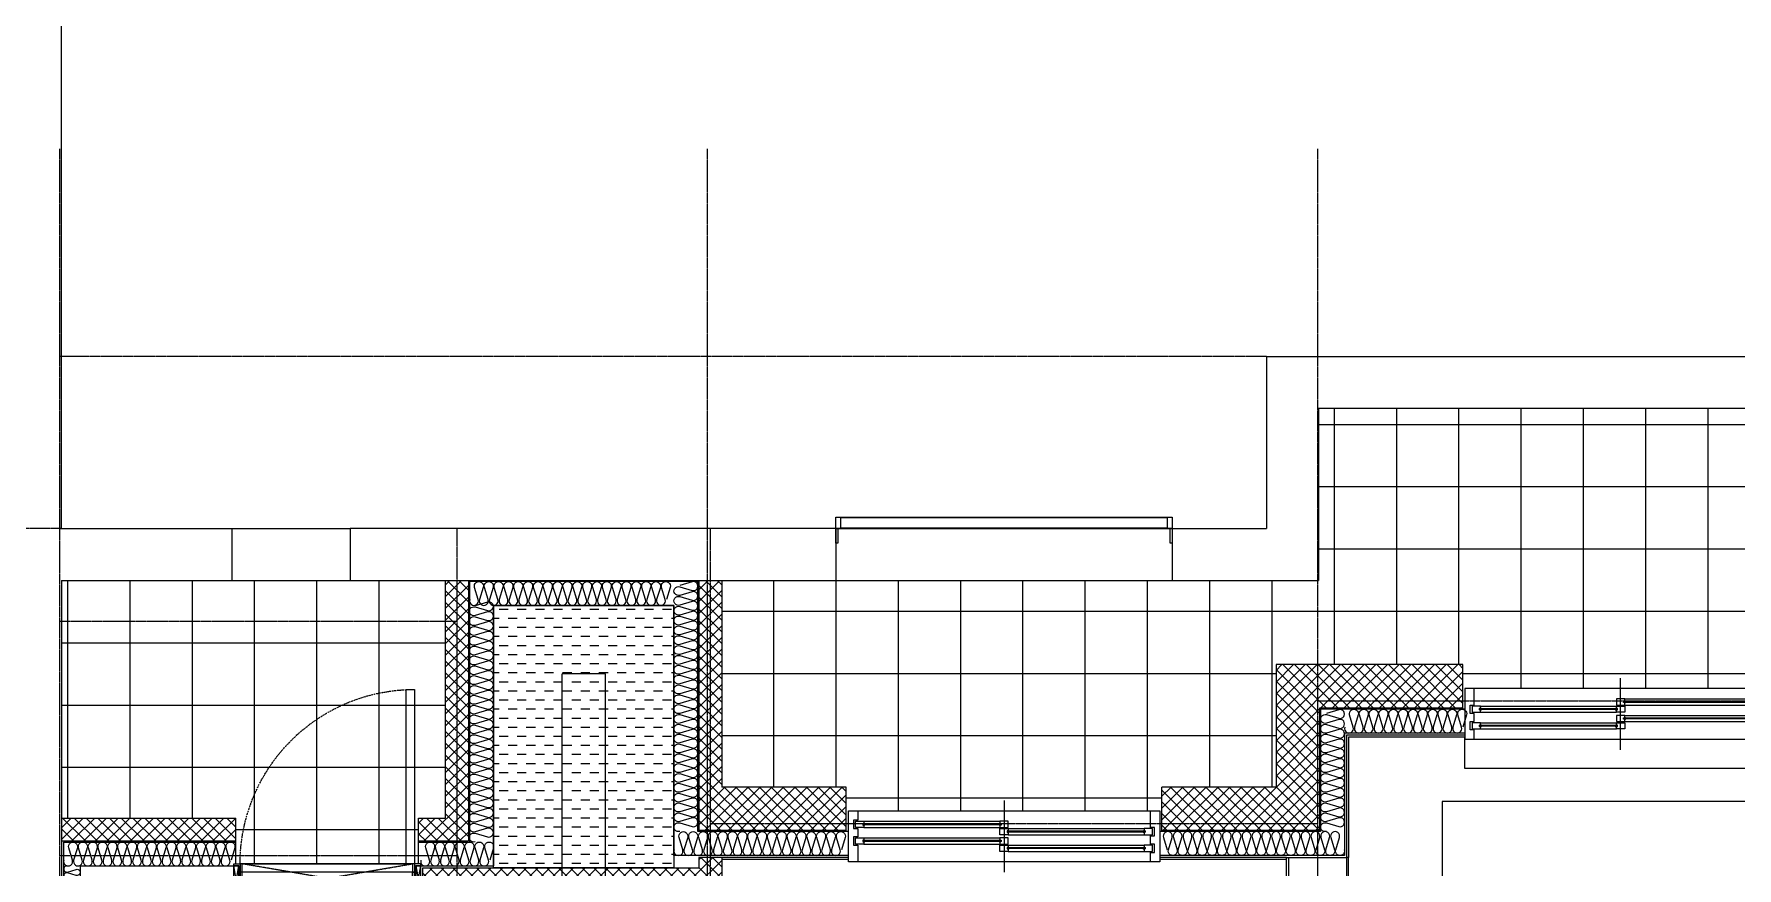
# Model space of a CAD drawing. Header units: millimetres. Extents: x 18456 to 179493, y -203649 to 469211.
# Drawn here: x 117497 to 125700, y 125674 to 129692 of the extents above; entities that cross this region are included whole.
import ezdxf

# ---------------------------------------------------------------- set-up
doc = ezdxf.new("R2010")
doc.units = ezdxf.units.MM
for name, pattern in [('X-평면도(기본형)$0$CEN', [52.5, 50, -1, 0.5, -1]), ('X-평면도(기본형)$0$CENN', [6.3, 4, -1, 0.3, -1]), ('X-평면도(기본형)$0$HID', [2.8, 1.8, -1]), ('X-평면도(기본형)$0$HID2', [7.5, 6, -1.5])]:
    doc.linetypes.add(name, pattern=pattern)
for name, color, linetype, true_color in [('X-평면도(기본형)$0$40HAT', 9, 'Continuous', 0x808080), ('X-평면도(기본형)$0$4ELE', 4, 'Continuous', 0x00ffff), ('X-평면도(기본형)$0$4GYP', 4, 'Continuous', 0x00ffff), ('X-평면도(기본형)$0$AHID', 5, 'X-평면도(기본형)$0$HID', 0x0000ff), ('X-평면도(기본형)$0$CEN', 1, 'X-평면도(기본형)$0$CEN', 0xff0000), ('X-평면도(기본형)$0$DOOR', 4, 'Continuous', 0x00ffff), ('X-평면도(기본형)$0$ETC', 9, 'Continuous', 0x808080), ('X-평면도(기본형)$0$FIN', 9, 'Continuous', 0x808080), ('X-평면도(기본형)$0$INS', 9, 'Continuous', 0x808080), ('X-평면도(기본형)$0$INSUL', 9, 'Continuous', 0x808080), ('X-평면도(기본형)$0$TIL', 5, 'Continuous', 0x0000ff), ('X-평면도(기본형)$0$UIS', 7, 'X-평면도(기본형)$0$HID2', 0x000000), ('X-평면도(기본형)$0$W1', 2, 'Continuous', 0xffff00), ('X-평면도(기본형)$0$W2', 3, 'Continuous', 0x00ff00), ('X-평면도(기본형)$0$WID', 4, 'Continuous', 0x00ffff), ('X-평면도(기본형)$0$설비OPEN', 9, 'Continuous', 0x808080)]:
    doc.layers.add(name, color=color, linetype=linetype, true_color=true_color)
pattern_1 = [(315, (-266331.984, -31820.326), (28.2842712, 28.2842712), []), (45, (-266331.984, -31820.326), (-28.2842712, 28.2842712), [])]

# ---------------------------------------------------------------- blocks, each defined once
blk = doc.blocks.new('U165 (X-평면도(기본형)$0$ng)')
at = {"color": 0, "linetype": 'ByBlock', "lineweight": -2}
for p, q in [((-810, -103.5), (-810, 22.5)), ((-810, 22.5), (-800, 22.5)), ((-800, 22.5), (-800, -47.5)), ((800, 22.5), (810, 22.5)), ((800, -47.5), (800, 22.5)), ((810, 22.5), (810, -103.5)), ((-810, -47.5), (-788, -47.5)), ((-788, -47.5), (-788, -50.5)), ((788, -50.5), (-788, -50.5)), ((-788, -50.5), (-788, -100.5)), ((-788, -50.5), (788, -50.5)), ((788, -50.5), (788, -47.5)), ((788, -47.5), (810, -47.5)), ((788, -100.5), (788, -50.5)), ((-788, -103.5), (-810, -103.5)), ((-788, -100.5), (788, -100.5)), ((788, -100.5), (-788, -100.5)), ((-788, -100.5), (-788, -103.5)), ((788, -103.5), (788, -100.5)), ((810, -103.5), (788, -103.5))]:
    blk.add_line(p, q, dxfattribs=at)
blk = doc.blocks.new('X-평면도(기본형)$0$DW1500')
at = {"layer": 'X-평면도(기본형)$0$WID', "color": 8, "true_color": 0x808080}
for p, q in [((1455, 0), (45, 0)), ((766.5, -63), (1428.5, -63)), ((766.5, -63), (766.5, -67)), ((766.5, -67), (1428.5, -67)), ((1428.5, -63), (1428.5, -67)), ((71.5, -98), (733.5, -98)), ((71.5, -98), (71.5, -102)), ((71.5, -102), (733.5, -102)), ((733.5, -98), (733.5, -102)), ((766.5, -143), (1428.5, -143)), ((766.5, -143), (766.5, -147)), ((766.5, -147), (1428.5, -147)), ((1428.5, -143), (1428.5, -147)), ((45, -245), (1455, -245)), ((71.5, -178), (733.5, -178)), ((71.5, -178), (71.5, -182)), ((71.5, -182), (733.5, -182)), ((733.5, -178), (733.5, -182))]:
    blk.add_line(p, q, dxfattribs=at)
at = {"layer": 'X-평면도(기본형)$0$WID', "color": 1, "true_color": 0xff0000}
blk.add_line((750, 50), (750, -295), dxfattribs=at)
at = {"layer": 'X-평면도(기본형)$0$WID'}
for p, q in [((1425, -50), (770, -50)), ((1425, -80), (770, -80)), ((730, -85), (75, -85)), ((730, -115), (75, -115)), ((1425, -130), (770, -130)), ((1425, -160), (770, -160)), ((730, -165), (75, -165)), ((730, -195), (75, -195))]:
    blk.add_line(p, q, dxfattribs=at)
for points in [[(0, -245), (45, -245), (45, -200), (25, -200), (25, -160), (45, -160), (45, -120), (25, -120), (25, -80), (45, -80), (45, 0), (0, 0)], [(1500, 0), (1455, 0), (1455, -45), (1475, -45), (1475, -85), (1455, -85), (1455, -125), (1475, -125), (1475, -165), (1455, -165), (1455, -245), (1500, -245)], [(770, -80), (730, -80), (730, -50), (770, -50), (770, -60), (764.5, -61.8), (764.5, -68.2), (770, -70)], [(1425, -80), (1465, -80), (1465, -50), (1425, -50), (1425, -60), (1430.5, -61.8), (1430.5, -68.2), (1425, -70)], [(75, -115), (35, -115), (35, -85), (75, -85), (75, -95), (69.5, -96.8), (69.5, -103.2), (75, -105)], [(730, -115), (770, -115), (770, -85), (730, -85), (730, -95), (735.5, -96.8), (735.5, -103.2), (730, -105)], [(770, -160), (730, -160), (730, -130), (770, -130), (770, -140), (764.5, -141.8), (764.5, -148.2), (770, -150)], [(1425, -160), (1465, -160), (1465, -130), (1425, -130), (1425, -140), (1430.5, -141.8), (1430.5, -148.2), (1425, -150)], [(75, -195), (35, -195), (35, -165), (75, -165), (75, -175), (69.5, -176.8), (69.5, -183.2), (75, -185)], [(730, -195), (770, -195), (770, -165), (730, -165), (730, -175), (735.5, -176.8), (735.5, -183.2), (730, -185)]]:
    blk.add_lwpolyline(points, close=True, dxfattribs=at)
at = {"layer": 'X-평면도(기본형)$0$WID', "color": 8, "true_color": 0x808080}
for points in [[(770, -59.2), (772.7, -60.6), (773.3, -61.6), (773.8, -63)], [(770, -70.8), (772.7, -69.4), (773.3, -68.4), (773.8, -67)], [(1425, -59.2), (1422.3, -60.6), (1421.7, -61.6), (1421.2, -63)], [(1425, -70.8), (1422.3, -69.4), (1421.7, -68.4), (1421.2, -67)], [(75, -94.2), (77.7, -95.6), (78.3, -96.6), (78.8, -98)], [(75, -105.8), (77.7, -104.4), (78.3, -103.4), (78.8, -102)], [(730, -94.2), (727.3, -95.6), (726.7, -96.6), (726.2, -98)], [(730, -105.8), (727.3, -104.4), (726.7, -103.4), (726.2, -102)], [(770, -139.2), (772.7, -140.6), (773.3, -141.6), (773.8, -143)], [(770, -150.8), (772.7, -149.4), (773.3, -148.4), (773.8, -147)], [(1425, -139.2), (1422.3, -140.6), (1421.7, -141.6), (1421.2, -143)], [(1425, -150.8), (1422.3, -149.4), (1421.7, -148.4), (1421.2, -147)], [(75, -174.2), (77.7, -175.6), (78.3, -176.6), (78.8, -178)], [(75, -185.8), (77.7, -184.4), (78.3, -183.4), (78.8, -182)], [(730, -174.2), (727.3, -175.6), (726.7, -176.6), (726.2, -178)], [(730, -185.8), (727.3, -184.4), (726.7, -183.4), (726.2, -182)]]:
    blk.add_lwpolyline(points, dxfattribs=at)
blk = doc.blocks.new('X-평면도(기본형)$0$pd900')
at = {"layer": 'X-평면도(기본형)$0$DOOR', "color": 1, "true_color": 0xff0000}
for p, q in [((23, 0), (0, 130)), ((23, 130), (0, 0)), ((877, 0), (900, 130)), ((877, 130), (900, 0))]:
    blk.add_line(p, q, dxfattribs=at)
at = {"layer": 'X-평면도(기본형)$0$DOOR'}
for p, q in [((30, 140), (870, 140)), ((30, 100), (870, 100))]:
    blk.add_line(p, q, dxfattribs=at)
at = {"layer": 'X-평면도(기본형)$0$DOOR', "color": 1, "linetype": 'X-평면도(기본형)$0$HID', "true_color": 0xff0000}
for p, q in [((40, 0), (860, 140)), ((860, 0), (40, 140))]:
    blk.add_line(p, q, dxfattribs=at)
at = {"layer": 'X-평면도(기본형)$0$DOOR', "color": 6, "true_color": 0xff00ff}
blk.add_lwpolyline([(30, 140), (70, 140), (70, 980), (30, 980)], close=True, dxfattribs=at)
at = {"layer": 'X-평면도(기본형)$0$DOOR'}
for points in [[(0, 130), (0, 140), (30, 140), (30, 85), (25, 85), (25, 130)], [(0, 0), (0, 130), (23, 130), (23, 0)], [(40, 100), (30, 100), (30, 80), (25, 80), (25, 0), (30, 0), (30, 10), (40, 10)], [(860, 100), (870, 100), (870, 80), (875, 80), (875, 0), (870, 0), (870, 10), (860, 10)], [(900, 130), (900, 140), (870, 140), (870, 85), (875, 85), (875, 130)], [(900, 0), (900, 130), (877, 130), (877, 0)], [(0, 0), (40, 0), (40, -12), (0, -12)], [(860, 0), (900, 0), (900, -12), (860, -12)]]:
    blk.add_lwpolyline(points, close=True, dxfattribs=at)
at = {"layer": 'X-평면도(기본형)$0$DOOR', "color": 1, "linetype": 'X-평면도(기본형)$0$HID', "true_color": 0xff0000}
blk.add_lwpolyline([(40, 0), (860, 0), (860, 140), (40, 140)], close=True, dxfattribs=at)
at = {"layer": 'X-평면도(기본형)$0$DOOR', "color": 1, "linetype": 'X-평면도(기본형)$0$CENN', "ltscale": 2, "true_color": 0xff0000}
blk.add_arc((30, 140), 840, 0, 87.2706, dxfattribs=at)
blk = doc.blocks.new('U266 (X-평면도(기본형)$0$ins-l)')
at = {"layer": 'X-평면도(기본형)$0$INSUL', "color": 8, "true_color": 0x808080}
for p, q in [((36.9, 24.2), (21.4, 75.8)), ((57.5, 75.8), (42, 24.2)), ((78.1, 24.2), (62.6, 75.8)), ((98.7, 75.8), (83.2, 24.2)), ((119.3, 24.2), (103.8, 75.8)), ((139.9, 75.8), (124.5, 24.2)), ((160.5, 24.2), (145.1, 75.8)), ((181.1, 75.8), (165.7, 24.2)), ((201.7, 24.2), (186.3, 75.8)), ((222.3, 75.8), (206.9, 24.2)), ((243, 24.2), (227.5, 75.8)), ((263.6, 75.8), (248.1, 24.2)), ((284.2, 24.2), (268.7, 75.8)), ((304.8, 75.8), (289.3, 24.2)), ((325.4, 24.2), (309.9, 75.8)), ((346, 75.8), (330.6, 24.2)), ((366.6, 24.2), (351.2, 75.8)), ((387.2, 75.8), (371.8, 24.2)), ((407.8, 24.2), (392.4, 75.8)), ((428.4, 75.8), (413, 24.2)), ((449.1, 24.2), (433.6, 75.8)), ((469.7, 75.8), (454.2, 24.2)), ((490.3, 24.2), (474.8, 75.8)), ((510.9, 75.8), (495.4, 24.2)), ((531.5, 24.2), (516, 75.8)), ((552.1, 75.8), (536.6, 24.2)), ((572.7, 24.2), (557.3, 75.8)), ((593.3, 75.8), (577.9, 24.2)), ((613.9, 24.2), (598.5, 75.8)), ((634.5, 75.8), (619.1, 24.2)), ((655.2, 24.2), (639.7, 75.8)), ((675.8, 75.8), (660.3, 24.2)), ((696.4, 24.2), (680.9, 75.8)), ((717, 75.8), (701.5, 24.2))]:
    blk.add_line(p, q, dxfattribs=at)
at = {"layer": 'X-평면도(기본형)$0$INSUL', "color": 8, "true_color": 0x808080, "extrusion": (0, 0, -1)}
for centre in [(-39.4, 81.2), (-80.7, 81.2), (-121.9, 81.2), (-163.1, 81.2), (-204.3, 81.2), (-245.5, 81.2), (-286.8, 81.2), (-328, 81.2), (-369.2, 81.2), (-410.4, 81.2), (-451.6, 81.2), (-492.9, 81.2), (-534.1, 81.2), (-575.3, 81.2), (-616.5, 81.2), (-657.7, 81.2), (-699, 81.2)]:
    blk.add_arc(centre, 18.8, 343.30076, 196.69924, dxfattribs=at)
at = {"layer": 'X-평면도(기본형)$0$INSUL', "color": 8, "true_color": 0x808080}
for centre in [(18.8, 18.8), (60, 18.8), (101.3, 18.8), (142.5, 18.8), (183.7, 18.8), (224.9, 18.8), (266.1, 18.8), (307.4, 18.8), (348.6, 18.8), (389.8, 18.8), (431, 18.8), (472.2, 18.8), (513.5, 18.8), (554.7, 18.8), (595.9, 18.8), (637.1, 18.8), (678.3, 18.8)]:
    blk.add_arc(centre, 18.8, 163.30076, 16.69924, dxfattribs=at)
blk = doc.blocks.new('U267 (X-평면도(기본형)$0$ins-l)')
at = {"layer": 'X-평면도(기본형)$0$INSUL', "color": 8, "true_color": 0x808080}
for p, q in [((36.9, 24.2), (21.4, 75.8)), ((57.5, 75.8), (42, 24.2)), ((78.1, 24.2), (62.6, 75.8)), ((98.7, 75.8), (83.2, 24.2)), ((119.3, 24.2), (103.8, 75.8)), ((139.9, 75.8), (124.5, 24.2)), ((160.5, 24.2), (145.1, 75.8)), ((181.1, 75.8), (165.7, 24.2)), ((201.7, 24.2), (186.3, 75.8)), ((222.3, 75.8), (206.9, 24.2)), ((243, 24.2), (227.5, 75.8)), ((263.6, 75.8), (248.1, 24.2)), ((284.2, 24.2), (268.7, 75.8)), ((304.8, 75.8), (289.3, 24.2))]:
    blk.add_line(p, q, dxfattribs=at)
at = {"layer": 'X-평면도(기본형)$0$INSUL', "color": 8, "true_color": 0x808080, "extrusion": (0, 0, -1)}
for centre in [(-39.4, 81.2), (-80.7, 81.2), (-121.9, 81.2), (-163.1, 81.2), (-204.3, 81.2), (-245.5, 81.2), (-286.8, 81.2)]:
    blk.add_arc(centre, 18.8, 343.30076, 196.69924, dxfattribs=at)
at = {"layer": 'X-평면도(기본형)$0$INSUL', "color": 8, "true_color": 0x808080}
for centre in [(18.8, 18.8), (60, 18.8), (101.3, 18.8), (142.5, 18.8), (183.7, 18.8), (224.9, 18.8), (266.1, 18.8)]:
    blk.add_arc(centre, 18.8, 163.30076, 16.69924, dxfattribs=at)
blk = doc.blocks.new('U144 (X-평면도(기본형)$0$ins-l)')
at = {"layer": 'X-평면도(기본형)$0$INSUL', "color": 8, "true_color": 0x808080}
for p, q in [((36.9, 24.2), (21.4, 75.8)), ((57.5, 75.8), (42, 24.2)), ((78.1, 24.2), (62.6, 75.8)), ((98.7, 75.8), (83.2, 24.2)), ((119.3, 24.2), (103.8, 75.8)), ((139.9, 75.8), (124.5, 24.2)), ((160.5, 24.2), (145.1, 75.8)), ((181.1, 75.8), (165.7, 24.2)), ((201.7, 24.2), (186.3, 75.8)), ((222.3, 75.8), (206.9, 24.2)), ((243, 24.2), (227.5, 75.8)), ((263.6, 75.8), (248.1, 24.2)), ((284.2, 24.2), (268.7, 75.8)), ((304.8, 75.8), (289.3, 24.2)), ((325.4, 24.2), (309.9, 75.8)), ((346, 75.8), (330.6, 24.2)), ((366.6, 24.2), (351.2, 75.8)), ((387.2, 75.8), (371.8, 24.2)), ((407.8, 24.2), (392.4, 75.8)), ((428.4, 75.8), (413, 24.2)), ((449.1, 24.2), (433.6, 75.8)), ((469.7, 75.8), (454.2, 24.2)), ((490.3, 24.2), (474.8, 75.8)), ((510.9, 75.8), (495.4, 24.2)), ((531.5, 24.2), (516, 75.8)), ((552.1, 75.8), (536.6, 24.2)), ((572.7, 24.2), (557.3, 75.8)), ((593.3, 75.8), (577.9, 24.2)), ((613.9, 24.2), (598.5, 75.8)), ((634.5, 75.8), (619.1, 24.2)), ((655.2, 24.2), (639.7, 75.8)), ((675.8, 75.8), (660.3, 24.2)), ((696.4, 24.2), (680.9, 75.8)), ((717, 75.8), (701.5, 24.2)), ((737.6, 24.2), (722.1, 75.8)), ((758.2, 75.8), (742.7, 24.2)), ((778.8, 24.2), (763.4, 75.8)), ((799.4, 75.8), (784, 24.2)), ((820, 24.2), (804.6, 75.8)), ((840.6, 75.8), (825.2, 24.2)), ((861.3, 24.2), (845.8, 75.8)), ((881.9, 75.8), (866.4, 24.2)), ((902.5, 24.2), (887, 75.8)), ((923.1, 75.8), (907.6, 24.2)), ((943.7, 24.2), (928.2, 75.8)), ((964.3, 75.8), (948.8, 24.2)), ((984.9, 24.2), (969.5, 75.8)), ((1005.5, 75.8), (990.1, 24.2))]:
    blk.add_line(p, q, dxfattribs=at)
at = {"layer": 'X-평면도(기본형)$0$INSUL', "color": 8, "true_color": 0x808080, "extrusion": (0, 0, -1)}
for centre in [(-39.4, 81.2), (-80.7, 81.2), (-121.9, 81.2), (-163.1, 81.2), (-204.3, 81.2), (-245.5, 81.2), (-286.8, 81.2), (-328, 81.2), (-369.2, 81.2), (-410.4, 81.2), (-451.6, 81.2), (-492.9, 81.2), (-534.1, 81.2), (-575.3, 81.2), (-616.5, 81.2), (-657.7, 81.2), (-699, 81.2), (-740.2, 81.2), (-781.4, 81.2), (-822.6, 81.2), (-863.8, 81.2), (-905.1, 81.2), (-946.3, 81.2), (-987.5, 81.2)]:
    blk.add_arc(centre, 18.8, 343.30076, 196.69924, dxfattribs=at)
at = {"layer": 'X-평면도(기본형)$0$INSUL', "color": 8, "true_color": 0x808080}
for centre in [(18.8, 18.8), (60, 18.8), (101.3, 18.8), (142.5, 18.8), (183.7, 18.8), (224.9, 18.8), (266.1, 18.8), (307.4, 18.8), (348.6, 18.8), (389.8, 18.8), (431, 18.8), (472.2, 18.8), (513.5, 18.8), (554.7, 18.8), (595.9, 18.8), (637.1, 18.8), (678.3, 18.8), (719.6, 18.8), (760.8, 18.8), (802, 18.8), (843.2, 18.8), (884.4, 18.8), (925.7, 18.8), (966.9, 18.8)]:
    blk.add_arc(centre, 18.8, 163.30076, 16.69924, dxfattribs=at)
blk = doc.blocks.new('U128 (X-평면도(기본형)$0$ins-l)')
at = {"layer": 'X-평면도(기본형)$0$INSUL', "color": 8, "true_color": 0x808080}
for p, q in [((36.9, 24.2), (21.4, 75.8)), ((57.5, 75.8), (42, 24.2)), ((78.1, 24.2), (62.6, 75.8)), ((98.7, 75.8), (83.2, 24.2)), ((119.3, 24.2), (103.8, 75.8)), ((139.9, 75.8), (124.5, 24.2)), ((160.5, 24.2), (145.1, 75.8)), ((181.1, 75.8), (165.7, 24.2)), ((201.7, 24.2), (186.3, 75.8)), ((222.3, 75.8), (206.9, 24.2)), ((243, 24.2), (227.5, 75.8)), ((263.6, 75.8), (248.1, 24.2)), ((284.2, 24.2), (268.7, 75.8)), ((304.8, 75.8), (289.3, 24.2)), ((325.4, 24.2), (309.9, 75.8)), ((346, 75.8), (330.6, 24.2)), ((366.6, 24.2), (351.2, 75.8)), ((387.2, 75.8), (371.8, 24.2)), ((407.8, 24.2), (392.4, 75.8)), ((428.4, 75.8), (413, 24.2)), ((449.1, 24.2), (433.6, 75.8)), ((469.7, 75.8), (454.2, 24.2)), ((490.3, 24.2), (474.8, 75.8)), ((510.9, 75.8), (495.4, 24.2)), ((531.5, 24.2), (516, 75.8)), ((552.1, 75.8), (536.6, 24.2)), ((572.7, 24.2), (557.3, 75.8)), ((593.3, 75.8), (577.9, 24.2)), ((613.9, 24.2), (598.5, 75.8)), ((634.5, 75.8), (619.1, 24.2)), ((655.2, 24.2), (639.7, 75.8)), ((675.8, 75.8), (660.3, 24.2)), ((696.4, 24.2), (680.9, 75.8)), ((717, 75.8), (701.5, 24.2)), ((737.6, 24.2), (722.1, 75.8)), ((758.2, 75.8), (742.7, 24.2)), ((778.8, 24.2), (763.4, 75.8)), ((799.4, 75.8), (784, 24.2)), ((820, 24.2), (804.6, 75.8)), ((840.6, 75.8), (825.2, 24.2))]:
    blk.add_line(p, q, dxfattribs=at)
at = {"layer": 'X-평면도(기본형)$0$INSUL', "color": 8, "true_color": 0x808080, "extrusion": (0, 0, -1)}
for centre in [(-39.4, 81.2), (-80.7, 81.2), (-121.9, 81.2), (-163.1, 81.2), (-204.3, 81.2), (-245.5, 81.2), (-286.8, 81.2), (-328, 81.2), (-369.2, 81.2), (-410.4, 81.2), (-451.6, 81.2), (-492.9, 81.2), (-534.1, 81.2), (-575.3, 81.2), (-616.5, 81.2), (-657.7, 81.2), (-699, 81.2), (-740.2, 81.2), (-781.4, 81.2), (-822.6, 81.2)]:
    blk.add_arc(centre, 18.8, 343.30076, 196.69924, dxfattribs=at)
at = {"layer": 'X-평면도(기본형)$0$INSUL', "color": 8, "true_color": 0x808080}
for centre in [(18.8, 18.8), (60, 18.8), (101.3, 18.8), (142.5, 18.8), (183.7, 18.8), (224.9, 18.8), (266.1, 18.8), (307.4, 18.8), (348.6, 18.8), (389.8, 18.8), (431, 18.8), (472.2, 18.8), (513.5, 18.8), (554.7, 18.8), (595.9, 18.8), (637.1, 18.8), (678.3, 18.8), (719.6, 18.8), (760.8, 18.8), (802, 18.8)]:
    blk.add_arc(centre, 18.8, 163.30076, 16.69924, dxfattribs=at)
blk = doc.blocks.new('U143 (X-평면도(기본형)$0$ins-l)')
at = {"layer": 'X-평면도(기본형)$0$INSUL', "color": 8, "true_color": 0x808080}
for p, q in [((36.9, 24.2), (21.4, 75.8)), ((57.5, 75.8), (42, 24.2)), ((78.1, 24.2), (62.6, 75.8)), ((98.7, 75.8), (83.2, 24.2)), ((119.3, 24.2), (103.8, 75.8)), ((139.9, 75.8), (124.5, 24.2)), ((160.5, 24.2), (145.1, 75.8)), ((181.1, 75.8), (165.7, 24.2)), ((201.7, 24.2), (186.3, 75.8)), ((222.3, 75.8), (206.9, 24.2)), ((243, 24.2), (227.5, 75.8)), ((263.6, 75.8), (248.1, 24.2)), ((284.2, 24.2), (268.7, 75.8)), ((304.8, 75.8), (289.3, 24.2)), ((325.4, 24.2), (309.9, 75.8)), ((346, 75.8), (330.6, 24.2)), ((366.6, 24.2), (351.2, 75.8)), ((387.2, 75.8), (371.8, 24.2)), ((407.8, 24.2), (392.4, 75.8)), ((428.4, 75.8), (413, 24.2)), ((449.1, 24.2), (433.6, 75.8)), ((469.7, 75.8), (454.2, 24.2)), ((490.3, 24.2), (474.8, 75.8)), ((510.9, 75.8), (495.4, 24.2)), ((531.5, 24.2), (516, 75.8)), ((552.1, 75.8), (536.6, 24.2)), ((572.7, 24.2), (557.3, 75.8)), ((593.3, 75.8), (577.9, 24.2)), ((613.9, 24.2), (598.5, 75.8)), ((634.5, 75.8), (619.1, 24.2)), ((655.2, 24.2), (639.7, 75.8)), ((675.8, 75.8), (660.3, 24.2)), ((696.4, 24.2), (680.9, 75.8)), ((717, 75.8), (701.5, 24.2)), ((737.6, 24.2), (722.1, 75.8)), ((758.2, 75.8), (742.7, 24.2)), ((778.8, 24.2), (763.4, 75.8)), ((799.4, 75.8), (784, 24.2)), ((820, 24.2), (804.6, 75.8)), ((840.6, 75.8), (825.2, 24.2)), ((861.3, 24.2), (845.8, 75.8)), ((881.9, 75.8), (866.4, 24.2)), ((902.5, 24.2), (887, 75.8)), ((923.1, 75.8), (907.6, 24.2)), ((943.7, 24.2), (928.2, 75.8)), ((964.3, 75.8), (948.8, 24.2)), ((984.9, 24.2), (969.5, 75.8)), ((1005.5, 75.8), (990.1, 24.2)), ((1026.1, 24.2), (1010.7, 75.8)), ((1046.7, 75.8), (1031.3, 24.2))]:
    blk.add_line(p, q, dxfattribs=at)
at = {"layer": 'X-평면도(기본형)$0$INSUL', "color": 8, "true_color": 0x808080, "extrusion": (0, 0, -1)}
for centre in [(-39.4, 81.2), (-80.7, 81.2), (-121.9, 81.2), (-163.1, 81.2), (-204.3, 81.2), (-245.5, 81.2), (-286.8, 81.2), (-328, 81.2), (-369.2, 81.2), (-410.4, 81.2), (-451.6, 81.2), (-492.9, 81.2), (-534.1, 81.2), (-575.3, 81.2), (-616.5, 81.2), (-657.7, 81.2), (-699, 81.2), (-740.2, 81.2), (-781.4, 81.2), (-822.6, 81.2), (-863.8, 81.2), (-905.1, 81.2), (-946.3, 81.2), (-987.5, 81.2), (-1028.7, 81.2)]:
    blk.add_arc(centre, 18.8, 343.30076, 196.69924, dxfattribs=at)
at = {"layer": 'X-평면도(기본형)$0$INSUL', "color": 8, "true_color": 0x808080}
for centre in [(18.8, 18.8), (60, 18.8), (101.3, 18.8), (142.5, 18.8), (183.7, 18.8), (224.9, 18.8), (266.1, 18.8), (307.4, 18.8), (348.6, 18.8), (389.8, 18.8), (431, 18.8), (472.2, 18.8), (513.5, 18.8), (554.7, 18.8), (595.9, 18.8), (637.1, 18.8), (678.3, 18.8), (719.6, 18.8), (760.8, 18.8), (802, 18.8), (843.2, 18.8), (884.4, 18.8), (925.7, 18.8), (966.9, 18.8), (1008.1, 18.8)]:
    blk.add_arc(centre, 18.8, 163.30076, 16.69924, dxfattribs=at)
blk = doc.blocks.new('U140 (X-평면도(기본형)$0$ins-l)')
at = {"layer": 'X-평면도(기본형)$0$INSUL', "color": 8, "true_color": 0x808080}
for p, q in [((36.9, 24.2), (21.4, 75.8)), ((57.5, 75.8), (42, 24.2)), ((78.1, 24.2), (62.6, 75.8)), ((98.7, 75.8), (83.2, 24.2)), ((119.3, 24.2), (103.8, 75.8)), ((139.9, 75.8), (124.5, 24.2)), ((160.5, 24.2), (145.1, 75.8)), ((181.1, 75.8), (165.7, 24.2)), ((201.7, 24.2), (186.3, 75.8)), ((222.3, 75.8), (206.9, 24.2)), ((243, 24.2), (227.5, 75.8)), ((263.6, 75.8), (248.1, 24.2)), ((284.2, 24.2), (268.7, 75.8)), ((304.8, 75.8), (289.3, 24.2)), ((325.4, 24.2), (309.9, 75.8)), ((346, 75.8), (330.6, 24.2)), ((366.6, 24.2), (351.2, 75.8)), ((387.2, 75.8), (371.8, 24.2)), ((407.8, 24.2), (392.4, 75.8)), ((428.4, 75.8), (413, 24.2)), ((449.1, 24.2), (433.6, 75.8)), ((469.7, 75.8), (454.2, 24.2)), ((490.3, 24.2), (474.8, 75.8)), ((510.9, 75.8), (495.4, 24.2))]:
    blk.add_line(p, q, dxfattribs=at)
at = {"layer": 'X-평면도(기본형)$0$INSUL', "color": 8, "true_color": 0x808080, "extrusion": (0, 0, -1)}
for centre in [(-39.4, 81.2), (-80.7, 81.2), (-121.9, 81.2), (-163.1, 81.2), (-204.3, 81.2), (-245.5, 81.2), (-286.8, 81.2), (-328, 81.2), (-369.2, 81.2), (-410.4, 81.2), (-451.6, 81.2), (-492.9, 81.2)]:
    blk.add_arc(centre, 18.8, 343.30076, 196.69924, dxfattribs=at)
at = {"layer": 'X-평면도(기본형)$0$INSUL', "color": 8, "true_color": 0x808080}
for centre in [(18.8, 18.8), (60, 18.8), (101.3, 18.8), (142.5, 18.8), (183.7, 18.8), (224.9, 18.8), (266.1, 18.8), (307.4, 18.8), (348.6, 18.8), (389.8, 18.8), (431, 18.8), (472.2, 18.8)]:
    blk.add_arc(centre, 18.8, 163.30076, 16.69924, dxfattribs=at)
blk = doc.blocks.new('U105 (X-평면도(기본형)$0$ins-l)')
at = {"layer": 'X-평면도(기본형)$0$INSUL', "color": 8, "true_color": 0x808080}
for p, q in [((36.9, 24.2), (21.4, 75.8)), ((57.5, 75.8), (42, 24.2)), ((78.1, 24.2), (62.6, 75.8)), ((98.7, 75.8), (83.2, 24.2)), ((119.3, 24.2), (103.8, 75.8)), ((139.9, 75.8), (124.5, 24.2)), ((160.5, 24.2), (145.1, 75.8)), ((181.1, 75.8), (165.7, 24.2)), ((201.7, 24.2), (186.3, 75.8)), ((222.3, 75.8), (206.9, 24.2)), ((243, 24.2), (227.5, 75.8)), ((263.6, 75.8), (248.1, 24.2)), ((284.2, 24.2), (268.7, 75.8)), ((304.8, 75.8), (289.3, 24.2)), ((325.4, 24.2), (309.9, 75.8)), ((346, 75.8), (330.6, 24.2)), ((366.6, 24.2), (351.2, 75.8)), ((387.2, 75.8), (371.8, 24.2)), ((407.8, 24.2), (392.4, 75.8)), ((428.4, 75.8), (413, 24.2)), ((449.1, 24.2), (433.6, 75.8)), ((469.7, 75.8), (454.2, 24.2)), ((490.3, 24.2), (474.8, 75.8)), ((510.9, 75.8), (495.4, 24.2))]:
    blk.add_line(p, q, dxfattribs=at)
at = {"layer": 'X-평면도(기본형)$0$INSUL', "color": 8, "true_color": 0x808080, "extrusion": (0, 0, -1)}
for centre in [(-39.4, 81.2), (-80.7, 81.2), (-121.9, 81.2), (-163.1, 81.2), (-204.3, 81.2), (-245.5, 81.2), (-286.8, 81.2), (-328, 81.2), (-369.2, 81.2), (-410.4, 81.2), (-451.6, 81.2), (-492.9, 81.2)]:
    blk.add_arc(centre, 18.8, 343.30076, 196.69924, dxfattribs=at)
at = {"layer": 'X-평면도(기본형)$0$INSUL', "color": 8, "true_color": 0x808080}
for centre in [(18.8, 18.8), (60, 18.8), (101.3, 18.8), (142.5, 18.8), (183.7, 18.8), (224.9, 18.8), (266.1, 18.8), (307.4, 18.8), (348.6, 18.8), (389.8, 18.8), (431, 18.8), (472.2, 18.8)]:
    blk.add_arc(centre, 18.8, 163.30076, 16.69924, dxfattribs=at)
blk = doc.blocks.new('U152 (X-평면도(기본형)$0$ins-l)')
at = {"layer": 'X-평면도(기본형)$0$INSUL', "color": 8, "true_color": 0x808080}
for p, q in [((36.9, 24.2), (21.4, 75.8)), ((57.5, 75.8), (42, 24.2)), ((78.1, 24.2), (62.6, 75.8)), ((98.7, 75.8), (83.2, 24.2)), ((119.3, 24.2), (103.8, 75.8)), ((139.9, 75.8), (124.5, 24.2)), ((160.5, 24.2), (145.1, 75.8)), ((181.1, 75.8), (165.7, 24.2)), ((201.7, 24.2), (186.3, 75.8)), ((222.3, 75.8), (206.9, 24.2)), ((243, 24.2), (227.5, 75.8)), ((263.6, 75.8), (248.1, 24.2)), ((284.2, 24.2), (268.7, 75.8)), ((304.8, 75.8), (289.3, 24.2)), ((325.4, 24.2), (309.9, 75.8)), ((346, 75.8), (330.6, 24.2)), ((366.6, 24.2), (351.2, 75.8)), ((387.2, 75.8), (371.8, 24.2)), ((407.8, 24.2), (392.4, 75.8)), ((428.4, 75.8), (413, 24.2)), ((449.1, 24.2), (433.6, 75.8)), ((469.7, 75.8), (454.2, 24.2)), ((490.3, 24.2), (474.8, 75.8)), ((510.9, 75.8), (495.4, 24.2)), ((531.5, 24.2), (516, 75.8)), ((552.1, 75.8), (536.6, 24.2)), ((572.7, 24.2), (557.3, 75.8)), ((593.3, 75.8), (577.9, 24.2)), ((613.9, 24.2), (598.5, 75.8)), ((634.5, 75.8), (619.1, 24.2)), ((655.2, 24.2), (639.7, 75.8)), ((675.8, 75.8), (660.3, 24.2)), ((696.4, 24.2), (680.9, 75.8)), ((717, 75.8), (701.5, 24.2)), ((737.6, 24.2), (722.1, 75.8)), ((758.2, 75.8), (742.7, 24.2))]:
    blk.add_line(p, q, dxfattribs=at)
at = {"layer": 'X-평면도(기본형)$0$INSUL', "color": 8, "true_color": 0x808080, "extrusion": (0, 0, -1)}
for centre in [(-39.4, 81.2), (-80.7, 81.2), (-121.9, 81.2), (-163.1, 81.2), (-204.3, 81.2), (-245.5, 81.2), (-286.8, 81.2), (-328, 81.2), (-369.2, 81.2), (-410.4, 81.2), (-451.6, 81.2), (-492.9, 81.2), (-534.1, 81.2), (-575.3, 81.2), (-616.5, 81.2), (-657.7, 81.2), (-699, 81.2), (-740.2, 81.2)]:
    blk.add_arc(centre, 18.8, 343.30076, 196.69924, dxfattribs=at)
at = {"layer": 'X-평면도(기본형)$0$INSUL', "color": 8, "true_color": 0x808080}
for centre in [(18.8, 18.8), (60, 18.8), (101.3, 18.8), (142.5, 18.8), (183.7, 18.8), (224.9, 18.8), (266.1, 18.8), (307.4, 18.8), (348.6, 18.8), (389.8, 18.8), (431, 18.8), (472.2, 18.8), (513.5, 18.8), (554.7, 18.8), (595.9, 18.8), (637.1, 18.8), (678.3, 18.8), (719.6, 18.8)]:
    blk.add_arc(centre, 18.8, 163.30076, 16.69924, dxfattribs=at)
blk = doc.blocks.new('U151 (X-평면도(기본형)$0$ins-l)')
at = {"layer": 'X-평면도(기본형)$0$INSUL', "color": 8, "true_color": 0x808080}
for p, q in [((36.9, 24.2), (21.4, 75.8)), ((57.5, 75.8), (42, 24.2)), ((78.1, 24.2), (62.6, 75.8)), ((98.7, 75.8), (83.2, 24.2)), ((119.3, 24.2), (103.8, 75.8)), ((139.9, 75.8), (124.5, 24.2)), ((160.5, 24.2), (145.1, 75.8)), ((181.1, 75.8), (165.7, 24.2)), ((201.7, 24.2), (186.3, 75.8)), ((222.3, 75.8), (206.9, 24.2)), ((243, 24.2), (227.5, 75.8)), ((263.6, 75.8), (248.1, 24.2)), ((284.2, 24.2), (268.7, 75.8)), ((304.8, 75.8), (289.3, 24.2)), ((325.4, 24.2), (309.9, 75.8)), ((346, 75.8), (330.6, 24.2)), ((366.6, 24.2), (351.2, 75.8)), ((387.2, 75.8), (371.8, 24.2)), ((407.8, 24.2), (392.4, 75.8)), ((428.4, 75.8), (413, 24.2)), ((449.1, 24.2), (433.6, 75.8)), ((469.7, 75.8), (454.2, 24.2)), ((490.3, 24.2), (474.8, 75.8)), ((510.9, 75.8), (495.4, 24.2)), ((531.5, 24.2), (516, 75.8)), ((552.1, 75.8), (536.6, 24.2)), ((572.7, 24.2), (557.3, 75.8)), ((593.3, 75.8), (577.9, 24.2)), ((613.9, 24.2), (598.5, 75.8)), ((634.5, 75.8), (619.1, 24.2)), ((655.2, 24.2), (639.7, 75.8)), ((675.8, 75.8), (660.3, 24.2)), ((696.4, 24.2), (680.9, 75.8)), ((717, 75.8), (701.5, 24.2))]:
    blk.add_line(p, q, dxfattribs=at)
at = {"layer": 'X-평면도(기본형)$0$INSUL', "color": 8, "true_color": 0x808080, "extrusion": (0, 0, -1)}
for centre in [(-39.4, 81.2), (-80.7, 81.2), (-121.9, 81.2), (-163.1, 81.2), (-204.3, 81.2), (-245.5, 81.2), (-286.8, 81.2), (-328, 81.2), (-369.2, 81.2), (-410.4, 81.2), (-451.6, 81.2), (-492.9, 81.2), (-534.1, 81.2), (-575.3, 81.2), (-616.5, 81.2), (-657.7, 81.2), (-699, 81.2)]:
    blk.add_arc(centre, 18.8, 343.30076, 196.69924, dxfattribs=at)
at = {"layer": 'X-평면도(기본형)$0$INSUL', "color": 8, "true_color": 0x808080}
for centre in [(18.8, 18.8), (60, 18.8), (101.3, 18.8), (142.5, 18.8), (183.7, 18.8), (224.9, 18.8), (266.1, 18.8), (307.4, 18.8), (348.6, 18.8), (389.8, 18.8), (431, 18.8), (472.2, 18.8), (513.5, 18.8), (554.7, 18.8), (595.9, 18.8), (637.1, 18.8), (678.3, 18.8)]:
    blk.add_arc(centre, 18.8, 163.30076, 16.69924, dxfattribs=at)
blk = doc.blocks.new('U230 (X-평면도(기본형)$0$ins-l)')
at = {"layer": 'X-평면도(기본형)$0$INSUL', "color": 8, "true_color": 0x808080}
for p, q in [((37, 24), (21, 76)), ((57, 76), (42, 24)), ((78, 24), (63, 76)), ((99, 76), (83, 24)), ((119, 24), (104, 76)), ((140, 76), (124, 24)), ((161, 24), (145, 76)), ((181, 76), (166, 24)), ((202, 24), (186, 76)), ((222, 76), (207, 24)), ((243, 24), (228, 76)), ((264, 76), (248, 24)), ((284, 24), (269, 76)), ((305, 76), (289, 24)), ((325, 24), (310, 76)), ((346, 76), (331, 24)), ((367, 24), (351, 76)), ((387, 76), (372, 24)), ((408, 24), (392, 76)), ((428, 76), (413, 24)), ((449, 24), (434, 76)), ((470, 76), (454, 24)), ((490, 24), (475, 76)), ((511, 76), (495, 24)), ((531, 24), (516, 76)), ((552, 76), (537, 24)), ((573, 24), (557, 76)), ((593, 76), (578, 24)), ((614, 24), (598, 76)), ((635, 76), (619, 24)), ((655, 24), (640, 76)), ((676, 76), (660, 24)), ((696, 24), (681, 76)), ((717, 76), (702, 24)), ((738, 24), (722, 76)), ((758, 76), (743, 24)), ((779, 24), (763, 76)), ((799, 76), (784, 24)), ((820, 24), (805, 76)), ((841, 76), (825, 24)), ((861, 24), (846, 76)), ((882, 76), (866, 24)), ((902, 24), (887, 76)), ((923, 76), (908, 24)), ((944, 24), (928, 76)), ((964, 76), (949, 24))]:
    blk.add_line(p, q, dxfattribs=at)
for centre in [(19, 19), (60, 19), (101, 19), (142, 19), (184, 19), (225, 19), (266, 19), (307, 19), (349, 19), (390, 19), (431, 19), (472, 19), (513, 19), (555, 19), (596, 19), (637, 19), (678, 19), (720, 19), (761, 19), (802, 19), (843, 19), (884, 19), (926, 19)]:
    blk.add_arc(centre, 18.8, 163.3008, 16.6992, dxfattribs=at)
at = {"layer": 'X-평면도(기본형)$0$INSUL', "color": 8, "true_color": 0x808080, "extrusion": (0, 0, -1)}
for centre in [(-39, 81), (-81, 81), (-122, 81), (-163, 81), (-204, 81), (-246, 81), (-287, 81), (-328, 81), (-369, 81), (-410, 81), (-452, 81), (-493, 81), (-534, 81), (-575, 81), (-617, 81), (-658, 81), (-699, 81), (-740, 81), (-781, 81), (-823, 81), (-864, 81), (-905, 81), (-946, 81)]:
    blk.add_arc(centre, 18.8, 343.3008, 196.6992, dxfattribs=at)

msp = doc.modelspace()

# ---------------------------------------------------------------- hatches: boundary and pattern name
at = {"layer": 'X-평면도(기본형)$0$40HAT'}
h = msp.add_hatch(dxfattribs=at)
h.set_pattern_fill('H3', color=256, scale=40, style=0, pattern_type=2)
h.set_pattern_definition(pattern_1)
h.paths.add_polyline_path([(119349.6, 125803.9), (119349.6, 125913.9), (119479.6, 125913.9), (119479.6, 127058.9), (119589.6, 127058.9), (119589.6, 125803.9)], flags=0)
h = msp.add_hatch(dxfattribs=at)
h.set_pattern_fill('H3', color=256, scale=40, style=0, pattern_type=2)
h.set_pattern_definition(pattern_1)
h.paths.add_polyline_path([(121409.6, 125853.9), (121409.6, 126063.9), (120809.6, 126063.9), (120809.6, 127058.9), (120699.6, 127058.9), (120699.6, 125853.9)], flags=0)
h = msp.add_hatch(dxfattribs=at)
h.set_pattern_fill('H3', color=256, scale=40, style=0, pattern_type=2)
h.set_pattern_definition(pattern_1)
h.paths.add_polyline_path([(122929.6, 125853.9), (122929.6, 126063.9), (123479.6, 126063.9), (123479.6, 126653.9), (124379.6, 126653.9), (124379.6, 126443.9), (123689.6, 126443.9), (123689.6, 125853.9)], flags=0)
h = msp.add_hatch(dxfattribs=at)
h.set_pattern_fill('H3', color=256, scale=40, style=0, pattern_type=2)
h.set_pattern_definition(pattern_1)
h.paths.add_polyline_path([(117629.6, 125913.9), (117629.6, 125803.9), (118469.6, 125803.9), (118469.6, 125913.9)], flags=0)
h = msp.add_hatch(dxfattribs=at)
h.set_pattern_fill('H3', color=256, scale=40, style=0, pattern_type=2)
h.set_pattern_definition(pattern_1)
h.paths.add_polyline_path([(119369.6, 125583.9), (119369.6, 125673.9), (120699.6, 125673.9), (120699.6, 125723.9), (120809.6, 125723.9), (120809.6, 123493.9), (120129.6, 123493.9), (120129.6, 123613.9), (119469.6, 123613.9), (119469.6, 123703.9), (120699.6, 123703.9), (120699.6, 125583.9), (119369.6, 125583.9)], flags=0)
at = {"layer": 'X-평면도(기본형)$0$TIL'}
h = msp.add_hatch(dxfattribs=at)
h.set_pattern_fill('H3', color=256, scale=300, angle=45, style=0, pattern_type=2)
h.set_pattern_definition([(360, (-604639.33, 265511.23), (2e-13, 300), []), (90, (-604639.33, 265511.23), (-300, 9e-14), [])])
h.paths.add_polyline_path([(132539.6, 127888.9), (129189.6, 127888.9), (129189.6, 126993.9), (128439.6, 126993.9), (128439.6, 127888.9), (123684.6, 127888.9), (123684.6, 127058.9), (120809.6, 127058.9), (120809.6, 126063.9), (121409.6, 126063.9), (121409.6, 125948.9), (122929.6, 125948.9), (122929.6, 126063.9), (123479.6, 126063.9), (123479.6, 126653.9), (124379.6, 126653.9), (124379.6, 126538.9), (125899.6, 126538.9), (125899.6, 126653.9), (129569.6, 126653.9), (129569.6, 126538.9), (131089.6, 126538.9), (131089.6, 126653.9), (131489.6, 126653.9), (131639.6, 126653.9), (132539.6, 126653.9)], flags=0)
at = {"layer": 'X-평면도(기본형)$0$설비OPEN'}
h = msp.add_hatch(dxfattribs=at)
h.set_pattern_fill('DASH', color=256, scale=350, style=0, pattern_type=2)
h.set_pattern_definition([(0, (2049.63, -16491.053), (43.75, 43.75), [43.75, -43.75])])
h.paths.add_polyline_path([(120579.6, 125673.9), (119709.6, 125673.9), (119709.6, 126938.9), (120579.6, 126938.9)], flags=0)

# ---------------------------------------------------------------- linework, layer by layer
at = {"layer": 'X-평면도(기본형)$0$4ELE'}
for p, q in [((118449.6, 127308.9), (119019.6, 127308.9)), ((121359.6, 127308.9), (122979.6, 127308.9)), ((118449.6, 127058.9), (119019.6, 127058.9)), ((121359.6, 127058.9), (122979.6, 127058.9))]:
    msp.add_line(p, q, dxfattribs=at)
at = {"layer": 'X-평면도(기본형)$0$4GYP'}
for p, q in [((123819.6, 126313.9), (123819.6, 125723.9)), ((124389.6, 126313.9), (123819.6, 126313.9)), ((123829.6, 126303.9), (123829.6, 125723.9)), ((124389.6, 126303.9), (123829.6, 126303.9)), ((121419.6, 125723.9), (120809.6, 125723.9)), ((121419.6, 125713.9), (120809.6, 125713.9)), ((123529.6, 125723.9), (122919.6, 125723.9)), ((123529.6, 125713.9), (122919.6, 125713.9))]:
    msp.add_line(p, q, dxfattribs=at)
at = {"layer": 'X-평면도(기본형)$0$AHID'}
msp.add_lwpolyline([(125889.6, 126303.9), (125889.6, 126153.9), (124389.6, 126153.9), (124389.6, 126303.9)], dxfattribs=at)
at = {"layer": 'X-평면도(기본형)$0$CEN'}
for p, q in [((117619.6, 129138.9), (117619.6, 115318.9)), ((120739.6, 129138.9), (120739.6, 123383.9)), ((123679.6, 129138.9), (123679.6, 115318.9)), ((123434.6, 128138.9), (117619.6, 128138.9)), ((117629.6, 127308.9), (116979.6, 127308.9)), ((119534.6, 125543.9), (119534.6, 127308.9)), ((120754.6, 127308.9), (120754.6, 125613.9)), ((117619.6, 126863.9), (119534.6, 126863.9)), ((123679.6, 126478.9), (132739.6, 126478.9)), ((120754.6, 125888.9), (123679.6, 125888.9)), ((117619.6, 125733.9), (119534.6, 125733.9))]:
    msp.add_line(p, q, dxfattribs=at)
at = {"layer": 'X-평면도(기본형)$0$FIN'}
for p, q in [((118469.6, 125693.9), (118469.6, 125803.9)), ((119349.6, 125693.9), (119349.6, 125803.9))]:
    msp.add_line(p, q, dxfattribs=at)
at = {"layer": 'X-평면도(기본형)$0$INS'}
for p, q in [((119594.6, 127053.9), (119594.6, 125798.9)), ((120694.6, 127053.9), (119594.6, 127053.9)), ((120694.6, 125848.9), (120694.6, 127053.9)), ((119709.6, 126938.9), (119709.6, 125683.9)), ((120579.6, 126938.9), (119709.6, 126938.9)), ((120579.6, 125733.9), (120579.6, 126938.9)), ((123694.6, 126438.9), (123694.6, 125848.9)), ((124389.6, 126438.9), (123694.6, 126438.9)), ((123809.6, 126323.9), (123809.6, 125733.9)), ((124389.6, 126323.9), (123809.6, 126323.9)), ((121419.6, 125848.9), (120694.6, 125848.9)), ((123694.6, 125848.9), (122919.6, 125848.9)), ((117639.6, 125798.9), (117639.6, 124908.9)), ((117639.6, 125798.9), (118469.6, 125798.9)), ((119349.6, 125798.9), (119594.6, 125798.9)), ((117719.6, 125683.9), (118459.6, 125683.9)), ((117719.6, 125683.9), (117719.6, 124908.9)), ((119359.6, 125683.9), (119709.6, 125683.9)), ((121419.6, 125733.9), (120579.6, 125733.9)), ((123809.6, 125733.9), (122919.6, 125733.9))]:
    msp.add_line(p, q, dxfattribs=at)
for points in [[(123529.6, 125403.9), (123529.6, 125723.9), (123539.6, 125723.9)], [(123829.6, 125403.9), (123829.6, 125723.9), (123819.6, 125723.9)]]:
    msp.add_lwpolyline(points, dxfattribs=at)
at = {"layer": 'X-평면도(기본형)$0$TIL'}
for p, q in [((117659.6, 125913.9), (117659.6, 127058.9)), ((117959.6, 125913.9), (117959.6, 127058.9)), ((118259.6, 125913.9), (118259.6, 127058.9)), ((118559.6, 125693.9), (118559.6, 127058.9)), ((118859.6, 125693.9), (118859.6, 127058.9)), ((119159.6, 125693.9), (119159.6, 127058.9)), ((117629.6, 126758.9), (119479.6, 126758.9)), ((117629.6, 126458.9), (119479.6, 126458.9)), ((117629.6, 126158.9), (119479.6, 126158.9)), ((118469.6, 125858.9), (119349.6, 125858.9))]:
    msp.add_line(p, q, dxfattribs=at)
at = {"layer": 'X-평면도(기본형)$0$UIS'}
for points in [[(120249.6, 125583.9), (120249.6, 126608.9), (120039.6, 126608.9), (120039.6, 125583.9), (117819.6, 125583.9), (117819.6, 124908.9)], [(132089.6, 125823.9), (132089.6, 125993.9), (124279.6, 125993.9), (124279.6, 125403.9), (123829.6, 125403.9)]]:
    msp.add_lwpolyline(points, dxfattribs=at)
at = {"layer": 'X-평면도(기본형)$0$W1'}
for p, q in [((117629.6, 127308.9), (117629.6, 132316.4)), ((123434.6, 128138.9), (126119.6, 128138.9)), ((123434.6, 128138.9), (123434.6, 127308.9)), ((123684.6, 127888.9), (126119.6, 127888.9)), ((123684.6, 127888.9), (123684.6, 127058.9)), ((117619.6, 127308.9), (118449.6, 127308.9)), ((118449.6, 127308.9), (118449.6, 127058.9)), ((119019.6, 127308.9), (119019.6, 127058.9)), ((121359.6, 127308.9), (119019.6, 127308.9)), ((121359.6, 127308.9), (121359.6, 127058.9)), ((122979.6, 127308.9), (122979.6, 127058.9)), ((122979.6, 127308.9), (123434.6, 127308.9)), ((117629.6, 127058.9), (118449.6, 127058.9)), ((117629.6, 127058.9), (117629.6, 118018.9)), ((119019.6, 127058.9), (121359.6, 127058.9)), ((122979.6, 127058.9), (123684.6, 127058.9)), ((123539.6, 125723.9), (123819.6, 125723.9))]:
    msp.add_line(p, q, dxfattribs=at)
for points in [[(123539.6, 125723.9), (123539.6, 125403.9), (123529.6, 125403.9)], [(123819.6, 125723.9), (123819.6, 125403.9), (123829.6, 125403.9)]]:
    msp.add_lwpolyline(points, dxfattribs=at)
at = {"layer": 'X-평면도(기본형)$0$W2'}
for p, q in [((119479.6, 127058.9), (119589.6, 127058.9)), ((119479.6, 125913.9), (119479.6, 127058.9)), ((119589.6, 127058.9), (119589.6, 125803.9)), ((120699.6, 127058.9), (120699.6, 125853.9)), ((120699.6, 127058.9), (120809.6, 127058.9)), ((120809.6, 127058.9), (120809.6, 126063.9)), ((123479.6, 126653.9), (123479.6, 126063.9)), ((124379.6, 126653.9), (123479.6, 126653.9)), ((124379.6, 126443.9), (124379.6, 126653.9)), ((123689.6, 126443.9), (123689.6, 125853.9)), ((124379.6, 126443.9), (123689.6, 126443.9)), ((121409.6, 126063.9), (120809.6, 126063.9)), ((121409.6, 125853.9), (121409.6, 126063.9)), ((122929.6, 125853.9), (122929.6, 126063.9)), ((123479.6, 126063.9), (122929.6, 126063.9)), ((117629.6, 125913.9), (117629.6, 125803.9)), ((117629.6, 125913.9), (118469.6, 125913.9)), ((118469.6, 125803.9), (118469.6, 125913.9)), ((119349.6, 125803.9), (119349.6, 125913.9)), ((119349.6, 125913.9), (119479.6, 125913.9)), ((121409.6, 125853.9), (120699.6, 125853.9)), ((123689.6, 125853.9), (122929.6, 125853.9)), ((117629.6, 125803.9), (118469.6, 125803.9)), ((119349.6, 125803.9), (119589.6, 125803.9)), ((119369.6, 125583.9), (119369.6, 125673.9)), ((119369.6, 125673.9), (120699.6, 125673.9)), ((120809.6, 125723.9), (120699.6, 125723.9)), ((120699.6, 125723.9), (120699.6, 125673.9)), ((120809.6, 125723.9), (120809.6, 123493.9))]:
    msp.add_line(p, q, dxfattribs=at)
at = {"layer": 'X-평면도(기본형)$0$설비OPEN'}
msp.add_lwpolyline([(120579.6, 125673.9), (119709.6, 125673.9), (119709.6, 126938.9), (120579.6, 126938.9)], close=True, dxfattribs=at)

# ---------------------------------------------------------------- block references
at = {"layer": 'X-평면도(기본형)$0$DOOR', "rotation": 180}
msp.add_blockref('X-평면도(기본형)$0$DW1500', (125889.6, 126293.9), dxfattribs=at)
at = {"layer": 'X-평면도(기본형)$0$DOOR', "xscale": -1}
for name, p in [('X-평면도(기본형)$0$pd900', (119359.6, 125553.9)), ('X-평면도(기본형)$0$DW1500', (122919.6, 125948.9))]:
    msp.add_blockref(name, p, dxfattribs=at)
at = {"layer": 'X-평면도(기본형)$0$ETC', "rotation": 180}
msp.add_blockref('U165 (X-평면도(기본형)$0$ng)', (122169.6, 127261.4), dxfattribs=at)
at = {"layer": 'X-평면도(기본형)$0$INSUL', "yscale": 1.149999999999999, "zscale": 1.149999999999999}
for name, p, xscale in [('U128 (X-평면도(기본형)$0$ins-l)', (119594.6, 126938.9), 1.149999999999999), ('U140 (X-평면도(기본형)$0$ins-l)', (123809.6, 126323.9), 1.149999999999999), ('U151 (X-평면도(기본형)$0$ins-l)', (120579.6, 125733.9), 1.149999999999999), ('U152 (X-평면도(기본형)$0$ins-l)', (123809.6, 125733.9), -1.149999999999999), ('U266 (X-평면도(기본형)$0$ins-l)', (117639.6, 125683.9), 1.149999999999999), ('U267 (X-평면도(기본형)$0$ins-l)', (119359.6, 125683.9), 1.149999999999999)]:
    msp.add_blockref(name, p, dxfattribs=dict(at, xscale=xscale))
at = {"layer": 'X-평면도(기본형)$0$INSUL', "rotation": 270}
for name, p, xscale, yscale, zscale in [('U143 (X-평면도(기본형)$0$ins-l)', (120579.6, 125848.9), -1.149999999999999, 1.149999999999999, 1.149999999999999), ('U144 (X-평면도(기본형)$0$ins-l)', (119594.6, 125798.9), -1.149999999999999, 1.149999999999999, 1.149999999999999), ('U105 (X-평면도(기본형)$0$ins-l)', (123694.6, 125848.9), -1.149999999999999, 1.149999999999999, 1.149999999999999), ('U230 (X-평면도(기본형)$0$ins-l)', (117639.6, 125683.9), 0.7999999999999996, 0.7999999999999996, 0.7999999999999996)]:
    msp.add_blockref(name, p, dxfattribs=dict(at, xscale=xscale, yscale=yscale, zscale=zscale))

doc.saveas('drawing.dxf')
